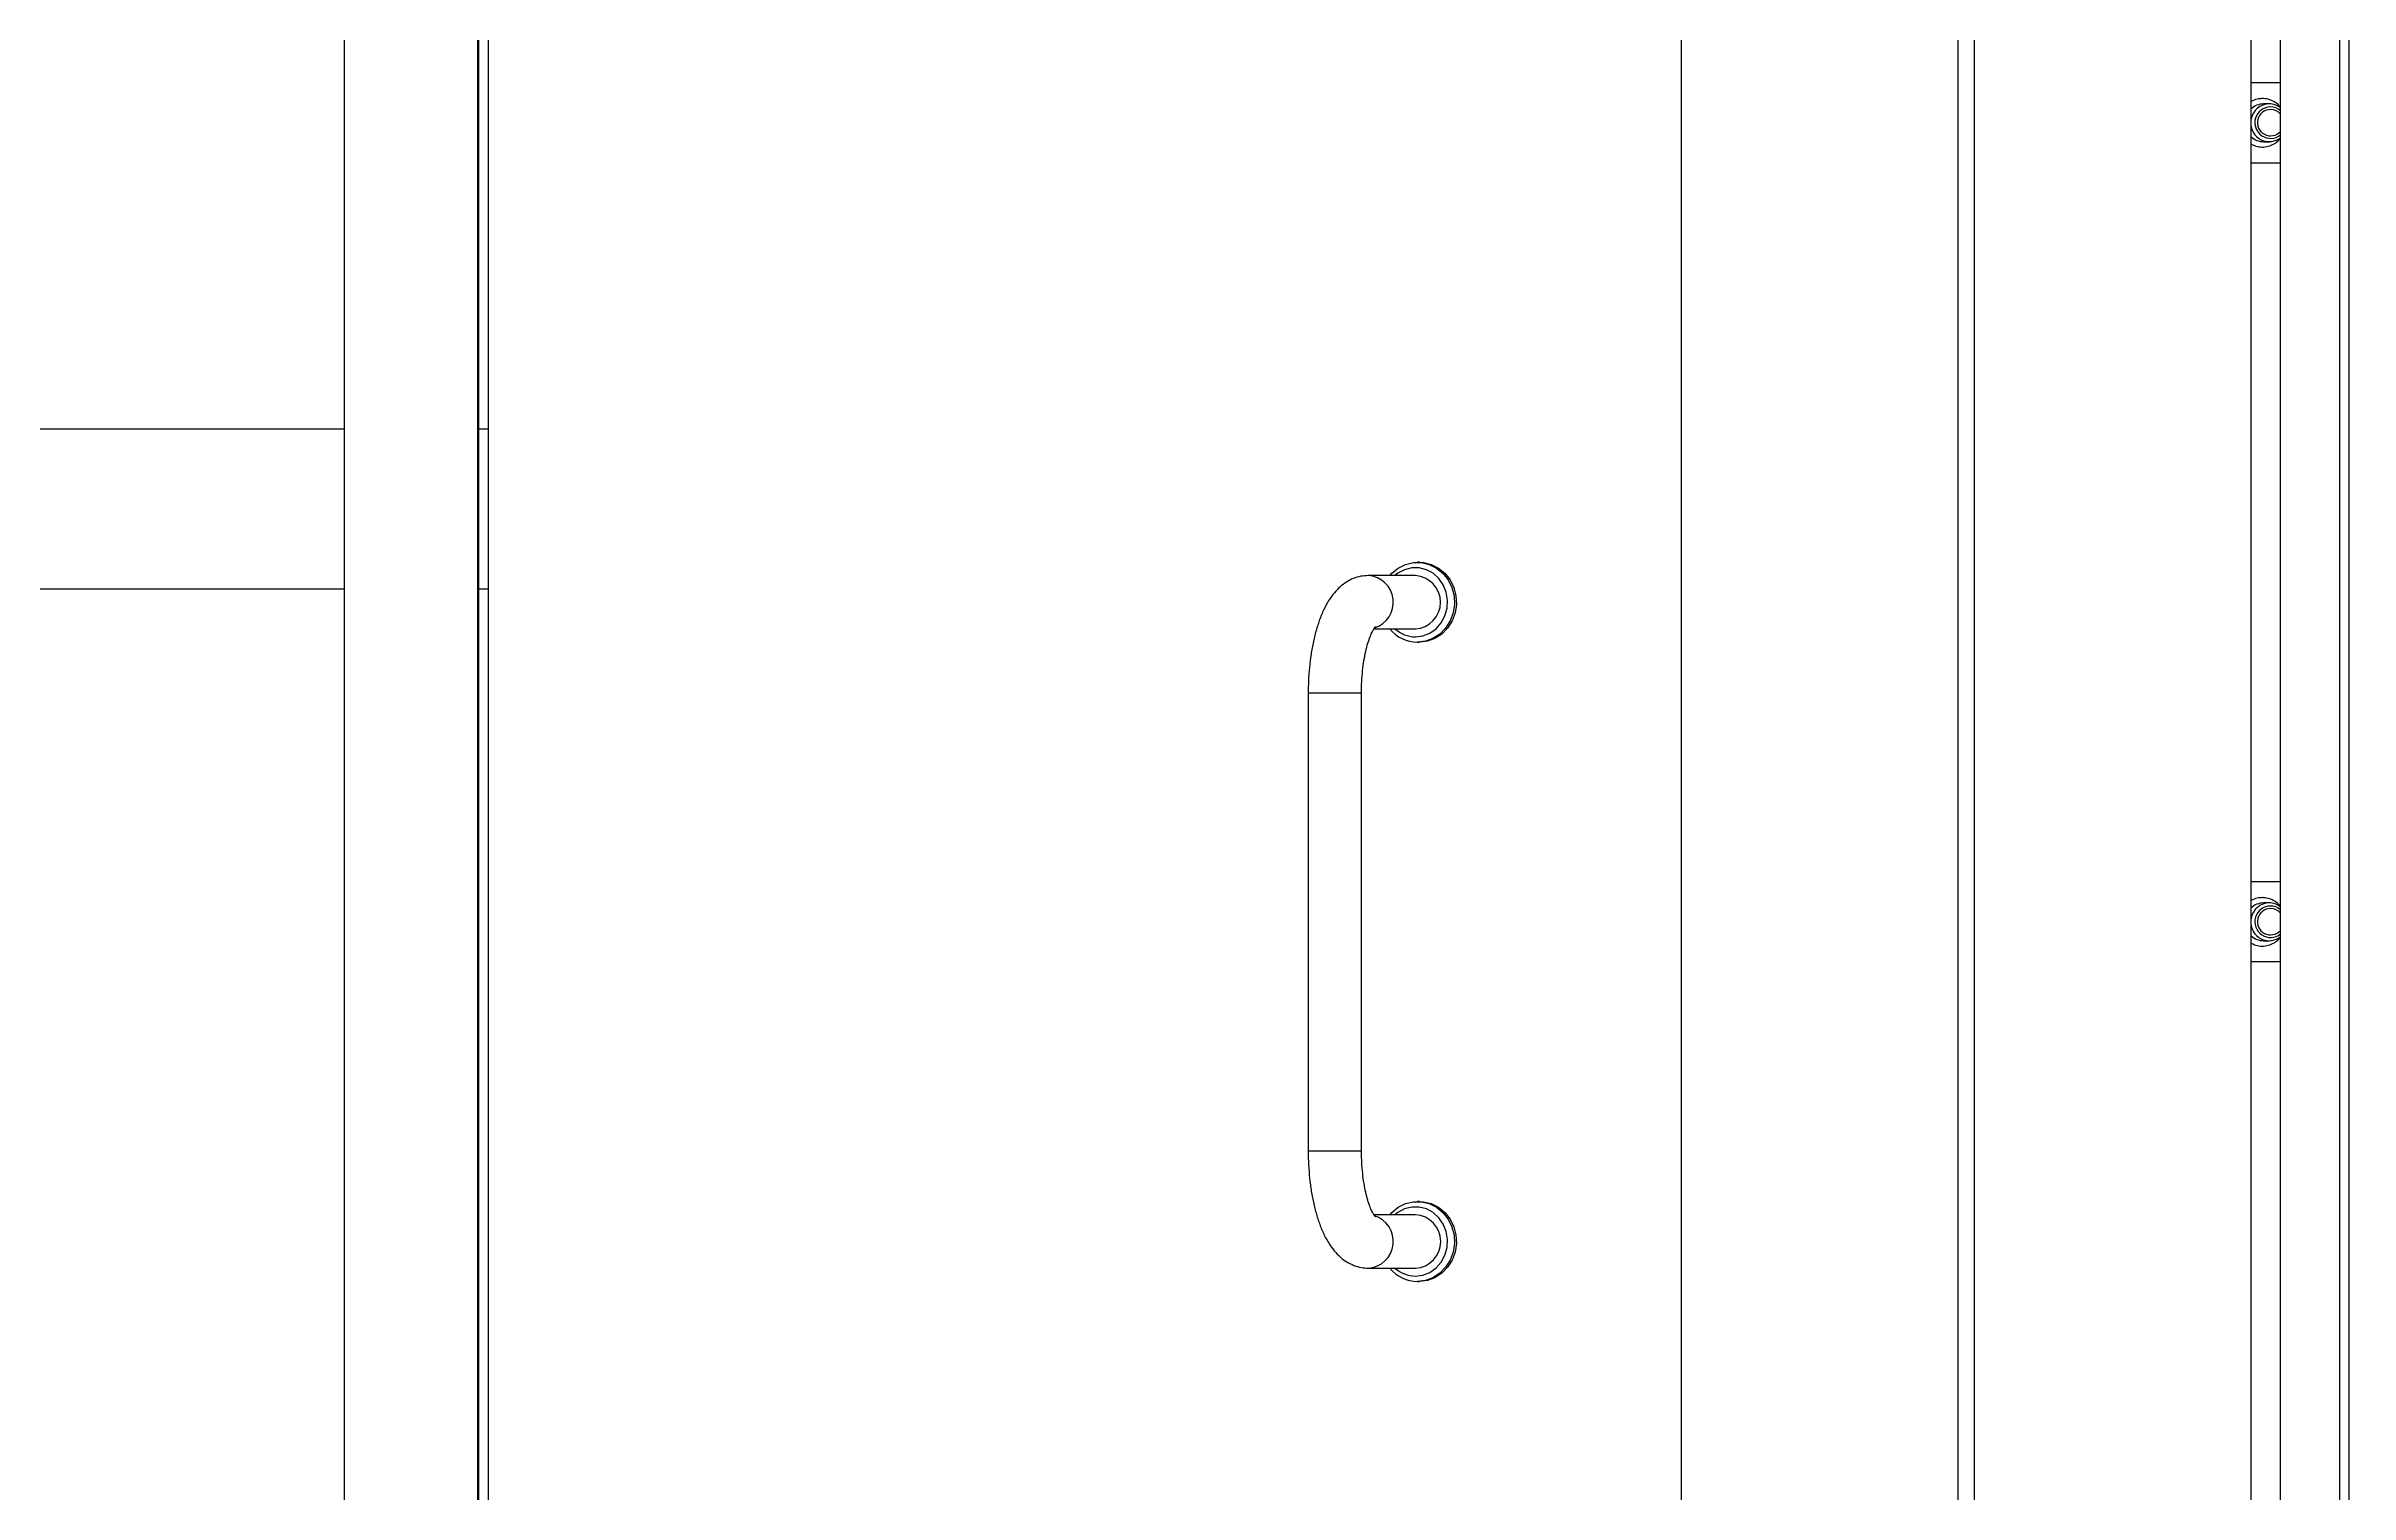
# Model space of a CAD drawing. Header units: inches. Extents: x -955375 to 106222, y -96450 to 64845.
# Drawn here: x 8284.9 to 8717.5, y 27218.2 to 27490 of the extents above; entities that cross this region are included whole.
import ezdxf

# ---------------------------------------------------------------- set-up
doc = ezdxf.new("R2010")
doc.units = ezdxf.units.IN
doc.header["$MEASUREMENT"] = 0
doc.linetypes.add('CONTINUA', pattern=[0])
doc.layers.add('ACHUTECH', color=24, linetype='Continuous', lineweight=18)
doc.layers.add('DIBUJO', color=2, linetype='Continuous')
doc.layers.add('P-EQUIPO NUEVO', color=134, linetype='Continuous')
doc.styles.get("Standard").update_dxf_attribs({"font": 'isocp2.shx'})
doc.dimstyles.new('SUPERPEQUEÑA', dxfattribs={"dimtxt": 0.1, "dimasz": 0.05, "dimexe": 0.1, "dimexo": 0.15, "dimgap": 0.05, "dimtad": 1, "dimzin": 0, "dimdsep": 46, "dimtxsty": 'Standard', "dimblk1": 'CRUZZ', "dimblk2": 'CRUZZ', "dimsah": 1, "dimcen": 0.03, "dimse1": 1, "dimse2": 1, "dimclrd": 109, "dimclre": 4, "dimclrt": 173, "dimadec": 0, "dimazin": 0, "dimtfac": 1, "dimtix": 1, "dimtmove": 1, "dimatfit": 3, "dimldrblk": 'CRUZZ', "dimfxl": 1, "dimtolj": 1, "dimtzin": 0, "dimlwd": -1, "dimarcsym": 0})

# ---------------------------------------------------------------- blocks, each defined once
blk = doc.blocks.new('CRUZ')
at = {"layer": 'DIBUJO', "color": 7, "lineweight": -3}
for p, q in [((-0.22, 0), (0.22, 0)), ((0, 0.22), (0, -0.22))]:
    blk.add_line(p, q, dxfattribs=at)
at = {"layer": 'DIBUJO', "color": 7, "lineweight": -3, "const_width": 0.05}
blk.add_lwpolyline([(-0.03, 0, 1), (0.03, 0, 1)], format="xyb", close=True, dxfattribs=at)
blk = doc.blocks.new('CRUZZ')
at = {"layer": 'DIBUJO', "color": 3, "xscale": 10, "yscale": 10, "zscale": 10}
blk.add_blockref('CRUZ', (0, 0), dxfattribs=at)
blk = doc.blocks.new('*D185')
at = {"layer": 'ACHUTECH', "color": 7, "ltscale": 500, "transparency": 16777216}
blk.add_line((5118.65, 54499.15), (5118.65, 25409.93), dxfattribs=at)
at = {"layer": 'Defpoints', "color": 0, "linetype": 'CONTINUA', "ltscale": 500, "transparency": 16777216}
for p in [(26169.23, 54499.2), (5118.65, 25409.88), (6592.24, 25409.88)]:
    blk.add_point(p, dxfattribs=at)
at = {"layer": 'ACHUTECH', "color": 7, "linetype": 'CONTINUA', "ltscale": 500, "transparency": 16777216, "xscale": 0.05, "yscale": 0.05, "zscale": 0.05}
for p, rotation in [((5118.65, 54499.2), 90), ((5118.65, 25409.88), 270)]:
    blk.add_blockref('CRUZZ', p, dxfattribs=dict(at, rotation=rotation))
at = {"layer": 'ACHUTECH', "color": 7, "linetype": 'CONTINUA', "lineweight": 13, "ltscale": 500, "transparency": 16777216, "insert": (5118.56, 39954.54), "char_height": 0.15, "attachment_point": 5, "rotation": 90}
blk.add_mtext('\\A1;29089.32', dxfattribs=at)
blk = doc.blocks.new('*D201')
at = {"layer": 'ACHUTECH', "color": 7, "ltscale": 500, "transparency": 16777216}
blk.add_line((4340.12, 59153.03), (4340.12, 15437.33), dxfattribs=at)
at = {"layer": 'Defpoints', "color": 0, "linetype": 'CONTINUA', "ltscale": 500, "transparency": 16777216}
for p in [(21639.15, 59153.08), (4340.12, 15437.28), (6285.39, 15437.28)]:
    blk.add_point(p, dxfattribs=at)
at = {"layer": 'ACHUTECH', "color": 7, "linetype": 'CONTINUA', "ltscale": 500, "transparency": 16777216, "xscale": 0.05, "yscale": 0.05, "zscale": 0.05}
for p, rotation in [((4340.12, 59153.08), 90), ((4340.12, 15437.28), 270)]:
    blk.add_blockref('CRUZZ', p, dxfattribs=dict(at, rotation=rotation))
at = {"layer": 'ACHUTECH', "color": 7, "linetype": 'CONTINUA', "lineweight": 13, "ltscale": 500, "transparency": 16777216, "insert": (4340.02, 37295.18), "char_height": 0.15, "attachment_point": 5, "rotation": 90}
blk.add_mtext('\\A1;43715.81', dxfattribs=at)
blk = doc.blocks.new('termoformadora 2')
for p, q in [((140557.75, -8965.36), (140557.75, -9630.36)), ((140559.53, -8965.36), (140559.53, -9630.36)), ((140570.67, -8966.36), (140570.67, -9629.36)), ((140908.94, -8979.36), (140908.94, -9616.36)), ((140909.2, -9620.36), (140909.2, -8975.36)), ((140907.17, -9615.36), (140907.17, -8980.36)), ((140934.2, -9608.03), (140934.2, -8987.7)), ((140576.17, -8992.86), (140576.17, -9602.86)), ((140628.17, -9602.86), (140628.17, -8992.86)), ((140631.17, -8992.86), (140631.17, -9602.86)), ((140683.17, -9602.86), (140683.17, -8992.86)), ((140730.84, -9230.54), (140732.34, -9230.36)), ((140731.21, -9230.54), (140732.71, -9230.36)), ((140732.71, -9230.36), (140732.34, -9230.36)), ((140725.62, -9235.86), (140726.18, -9234.35)), ((140725.99, -9235.86), (140726.55, -9234.35)), ((140726.18, -9234.35), (140727.03, -9233.01)), ((140726.55, -9234.35), (140727.4, -9233.01)), ((140727.03, -9233.01), (140728.12, -9231.89)), ((140727.4, -9233.01), (140728.49, -9231.89)), ((140728.23, -9233.98), (140727.53, -9235.29)), ((140728.12, -9231.89), (140729.41, -9231.06)), ((140729.2, -9232.89), (140728.23, -9233.98)), ((140728.49, -9231.89), (140729.78, -9231.06)), ((140730.37, -9232.06), (140729.2, -9232.89)), ((140729.41, -9231.06), (140730.84, -9230.54)), ((140729.78, -9231.06), (140731.21, -9230.54)), ((140731.69, -9231.54), (140730.37, -9232.06)), ((140733.08, -9231.36), (140731.69, -9231.54)), ((140741.93, -9232.86), (140733.08, -9232.86)), ((140725.38, -9237.46), (140725.62, -9235.86)), ((140725.46, -9239.08), (140725.38, -9237.46)), ((140725.86, -9240.64), (140725.46, -9239.08)), ((140725.75, -9237.46), (140725.99, -9235.86)), ((140725.83, -9239.08), (140725.75, -9237.46)), ((140726.23, -9240.64), (140725.83, -9239.08)), ((140727.13, -9236.74), (140727.05, -9238.24)), ((140727.05, -9238.24), (140727.29, -9239.73)), ((140727.53, -9235.29), (140727.13, -9236.74)), ((140726.57, -9242.07), (140725.86, -9240.64)), ((140726.94, -9242.07), (140726.23, -9240.64)), ((140727.55, -9243.31), (140726.57, -9242.07)), ((140727.92, -9243.31), (140726.94, -9242.07)), ((140727.29, -9239.73), (140727.85, -9241.11)), ((140728.75, -9244.29), (140727.55, -9243.31)), ((140727.85, -9241.11), (140728.68, -9242.33)), ((140729.12, -9244.29), (140727.92, -9243.31)), ((140728.68, -9242.33), (140729.76, -9243.3)), ((140729.76, -9243.3), (140731.01, -9243.97)), ((140733.08, -9242.86), (140740.86, -9242.86)), ((140735.15, -9243.97), (140736.4, -9243.3)), ((140737.5, -9243.31), (140736.3, -9244.29)), ((140736.4, -9243.3), (140736.94, -9242.86)), ((140737.91, -9242.86), (140737.5, -9243.31)), ((140730.12, -9244.97), (140728.75, -9244.29)), ((140730.48, -9244.97), (140729.12, -9244.29)), ((140731.59, -9245.32), (140730.12, -9244.97)), ((140731.96, -9245.32), (140730.48, -9244.97)), ((140731.01, -9243.97), (140732.38, -9244.32)), ((140732.34, -9245.36), (140731.59, -9245.32)), ((140733.46, -9245.32), (140731.96, -9245.32)), ((140732.34, -9245.36), (140732.71, -9245.36)), ((140732.38, -9244.32), (140733.78, -9244.32)), ((140734.94, -9244.97), (140733.46, -9245.32)), ((140733.78, -9244.32), (140735.15, -9243.97)), ((140736.3, -9244.29), (140734.94, -9244.97)), ((140743.2, -9254.86), (140743.2, -9340.86)), ((140753.2, -9254.86), (140743.2, -9254.86)), ((140753.2, -9340.86), (140753.2, -9254.86)), ((140570.67, -9290.36), (140576.17, -9290.36)), ((140573.84, -9294.31), (140572.79, -9294.31)), ((140572.54, -9295.36), (140572.52, -9295.36)), ((140572.52, -9300.36), (140572.54, -9300.36)), ((140572.79, -9301.41), (140573.84, -9301.41)), ((140570.67, -9305.36), (140576.17, -9305.36)), ((140753.2, -9340.86), (140743.2, -9340.86)), ((140728.12, -9351.89), (140729.41, -9351.06)), ((140728.49, -9351.89), (140729.78, -9351.06)), ((140729.41, -9351.06), (140730.84, -9350.54)), ((140729.78, -9351.06), (140731.21, -9350.54)), ((140731.69, -9351.54), (140730.37, -9352.06)), ((140730.84, -9350.54), (140732.34, -9350.36)), ((140731.21, -9350.54), (140732.71, -9350.36)), ((140733.08, -9351.36), (140731.69, -9351.54)), ((140732.71, -9350.36), (140732.34, -9350.36)), ((140725.38, -9357.46), (140725.62, -9355.86)), ((140725.62, -9355.86), (140726.18, -9354.35)), ((140725.75, -9357.46), (140725.99, -9355.86)), ((140725.99, -9355.86), (140726.55, -9354.35)), ((140726.18, -9354.35), (140727.03, -9353.01)), ((140726.55, -9354.35), (140727.4, -9353.01)), ((140727.03, -9353.01), (140728.12, -9351.89)), ((140727.53, -9355.29), (140727.13, -9356.74)), ((140727.4, -9353.01), (140728.49, -9351.89)), ((140728.23, -9353.98), (140727.53, -9355.29)), ((140729.2, -9352.89), (140728.23, -9353.98)), ((140730.37, -9352.06), (140729.2, -9352.89)), ((140740.86, -9352.86), (140733.08, -9352.86)), ((140725.46, -9359.08), (140725.38, -9357.46)), ((140725.86, -9360.64), (140725.46, -9359.08)), ((140725.83, -9359.08), (140725.75, -9357.46)), ((140726.23, -9360.64), (140725.83, -9359.08)), ((140727.13, -9356.74), (140727.05, -9358.24)), ((140727.05, -9358.24), (140727.29, -9359.73)), ((140727.29, -9359.73), (140727.85, -9361.11)), ((140726.57, -9362.07), (140725.86, -9360.64)), ((140726.94, -9362.07), (140726.23, -9360.64)), ((140727.55, -9363.31), (140726.57, -9362.07)), ((140727.92, -9363.31), (140726.94, -9362.07)), ((140728.75, -9364.29), (140727.55, -9363.31)), ((140727.85, -9361.11), (140728.68, -9362.33)), ((140729.12, -9364.29), (140727.92, -9363.31)), ((140728.68, -9362.33), (140729.76, -9363.3)), ((140730.12, -9364.97), (140728.75, -9364.29)), ((140730.48, -9364.97), (140729.12, -9364.29)), ((140729.76, -9363.3), (140731.01, -9363.97)), ((140731.01, -9363.97), (140732.38, -9364.32)), ((140732.38, -9364.32), (140733.78, -9364.32)), ((140733.08, -9362.86), (140741.93, -9362.86)), ((140733.78, -9364.32), (140735.15, -9363.97)), ((140736.3, -9364.29), (140734.94, -9364.97)), ((140735.15, -9363.97), (140736.4, -9363.3)), ((140737.5, -9363.31), (140736.3, -9364.29)), ((140736.4, -9363.3), (140736.94, -9362.86)), ((140737.91, -9362.86), (140737.5, -9363.31)), ((140908.94, -9360.36), (140907.17, -9360.36)), ((141076.17, -9360.36), (140934.2, -9360.36)), ((140731.59, -9365.32), (140730.12, -9364.97)), ((140731.96, -9365.32), (140730.48, -9364.97)), ((140732.34, -9365.36), (140731.59, -9365.32)), ((140733.46, -9365.32), (140731.96, -9365.32)), ((140732.34, -9365.36), (140732.71, -9365.36)), ((140734.94, -9364.97), (140733.46, -9365.32)), ((140907.17, -9390.36), (140908.94, -9390.36)), ((140934.2, -9390.36), (141076.17, -9390.36)), ((140576.17, -9440.36), (140570.67, -9440.36)), ((140572.54, -9445.36), (140572.52, -9445.36)), ((140573.84, -9444.31), (140572.79, -9444.31)), ((140572.52, -9450.36), (140572.54, -9450.36)), ((140570.67, -9455.36), (140576.17, -9455.36)), ((140572.79, -9451.41), (140573.84, -9451.41))]:
    blk.add_line(p, q)
for centre, radius, start, end in [((140732.65, -9237.14), 6.77, 39.1161, 89.4961), ((140733.34, -9237.86), 5.01, 92.9738, 267.0262), ((140733.05, -9237.16), 5.79, 47.8167, 89.7151), ((140742.26, -9237.89), 5.04, 93.7471, 252.6476), ((140572.79, -9297.76), 3.43, 9.1574, 128.2737), ((140572.53, -9297.89), 2.95, 270.1918, 129.2668), ((140573.83, -9297.7), 3.38, 46.2671, 89.8789), ((140572.52, -9297.89), 2.47, 269.9632, 138.4869), ((140572.53, -9297.96), 2.4, 219.1551, 269.6953), ((140572.74, -9297.94), 3.48, 270.7697, 350.3785), ((140572.55, -9298), 2.84, 228.4374, 269.8041), ((140572.79, -9298.04), 3.38, 230.9838, 269.8942), ((140573.83, -9298.02), 3.39, 270.1978, 313.6562), ((140732.65, -9357.14), 6.77, 39.1163, 89.4959), ((140733.05, -9357.16), 5.79, 47.8167, 89.7152), ((140733.37, -9357.86), 5.01, 93.2941, 266.7059), ((140742.26, -9357.84), 5.04, 107.4257, 266.2538), ((140572.79, -9447.76), 3.43, 9.1574, 128.2739), ((140572.53, -9447.89), 2.95, 270.1919, 129.2667), ((140572.52, -9447.89), 2.47, 269.9632, 138.487), ((140573.83, -9447.7), 3.38, 46.2675, 89.8782), ((140572.53, -9447.96), 2.4, 219.1549, 269.6955), ((140572.55, -9448), 2.84, 228.4376, 269.8039), ((140572.79, -9448.04), 3.38, 230.9837, 269.8947), ((140572.74, -9447.94), 3.48, 270.7695, 350.3787), ((140573.83, -9448.02), 3.39, 270.1974, 313.6563)]:
    blk.add_arc(centre, radius, start, end)
for points, knots in [([(140753.2, -9254.86), (140753.2, -9254.42), (140753.19, -9253.12), (140753.07, -9250.97), (140752.82, -9248.49), (140752.43, -9246.07), (140751.91, -9243.76), (140751.25, -9241.57), (140750.44, -9239.5), (140749.47, -9237.68), (140748.39, -9236.14), (140747.23, -9234.93), (140745.98, -9234), (140744.65, -9233.34), (140743.28, -9232.94), (140742.36, -9232.89), (140741.93, -9232.86)], [0, 0, 0, 0, 0.041874, 0.121083, 0.200584, 0.280676, 0.361774, 0.444438, 0.529424, 0.617591, 0.696033, 0.766381, 0.830433, 0.890586, 0.948629, 1, 1, 1, 1]), ([(140740.59, -9242.47), (140740.58, -9242.47), (140740.56, -9242.45), (140740.75, -9242.66), (140741.05, -9243.14), (140741.43, -9243.92), (140741.83, -9244.97), (140742.23, -9246.31), (140742.59, -9247.89), (140742.88, -9249.67), (140743.09, -9251.61), (140743.19, -9253.37), (140743.2, -9254.46), (140743.2, -9254.86)], [0, 0, 0, 0, 0.038387, 0.122118, 0.208441, 0.299581, 0.39608, 0.497474, 0.60287, 0.711292, 0.821854, 0.933803, 1, 1, 1, 1]), ([(140576.17, -9293.89), (140575.97, -9293.78), (140575.43, -9293.47), (140574.42, -9293.28), (140573.24, -9293.34), (140572.12, -9293.73), (140571.23, -9294.3), (140570.82, -9294.81), (140570.67, -9295.01)], [0, 0, 0, 0, 0.110675, 0.302475, 0.493826, 0.684913, 0.875957, 1, 1, 1, 1]), ([(140570.67, -9300.74), (140570.7, -9300.79), (140570.95, -9301.19), (140571.66, -9301.72), (140572.7, -9302.24), (140573.54, -9302.4), (140574, -9302.41), (140574.08, -9302.41)], [0, 0, 0, 0, 0.05087, 0.351681, 0.65184, 0.935119, 1, 1, 1, 1]), ([(140574.08, -9302.41), (140574.31, -9302.4), (140574.93, -9302.37), (140575.66, -9302.18), (140576.08, -9301.91), (140576.17, -9301.85)], [0, 0, 0, 0, 0.316832, 0.850744, 1, 1, 1, 1]), ([(140743.2, -9340.86), (140743.2, -9341.23), (140743.19, -9342.28), (140743.1, -9344.01), (140742.89, -9345.98), (140742.59, -9347.82), (140742.22, -9349.46), (140741.8, -9350.86), (140741.37, -9351.96), (140740.97, -9352.73), (140740.69, -9353.16), (140740.53, -9353.31), (140740.57, -9353.28), (140740.57, -9353.27)], [0, 0, 0, 0, 0.058905, 0.171731, 0.284083, 0.395302, 0.504731, 0.611594, 0.715016, 0.814157, 0.898809, 0.989428, 1, 1, 1, 1]), ([(140741.93, -9362.86), (140742.4, -9362.84), (140743.37, -9362.78), (140744.77, -9362.35), (140746.07, -9361.67), (140747.26, -9360.76), (140748.36, -9359.61), (140749.38, -9358.2), (140750.32, -9356.48), (140751.14, -9354.48), (140751.83, -9352.26), (140752.38, -9349.92), (140752.78, -9347.48), (140753.06, -9344.98), (140753.18, -9342.76), (140753.2, -9341.38), (140753.2, -9340.86)], [0, 0, 0, 0, 0.056079, 0.115272, 0.17463, 0.236309, 0.302639, 0.375903, 0.456882, 0.542591, 0.627574, 0.710545, 0.791862, 0.872063, 0.951596, 1, 1, 1, 1]), ([(140576.17, -9443.89), (140575.97, -9443.78), (140575.43, -9443.47), (140574.42, -9443.28), (140573.24, -9443.34), (140572.12, -9443.73), (140571.23, -9444.3), (140570.82, -9444.81), (140570.67, -9445.01)], [0, 0, 0, 0, 0.110675, 0.302475, 0.493827, 0.684914, 0.875958, 1, 1, 1, 1]), ([(140570.67, -9450.74), (140570.7, -9450.79), (140570.95, -9451.19), (140571.66, -9451.72), (140572.7, -9452.24), (140573.54, -9452.4), (140574, -9452.41), (140574.08, -9452.41)], [0, 0, 0, 0, 0.050868, 0.35168, 0.65184, 0.935119, 1, 1, 1, 1]), ([(140574.08, -9452.41), (140574.31, -9452.4), (140574.93, -9452.37), (140575.66, -9452.18), (140576.08, -9451.91), (140576.17, -9451.85)], [0, 0, 0, 0, 0.316833, 0.850745, 1, 1, 1, 1])]:
    blk.add_open_spline(points, degree=3, knots=knots)

msp = doc.modelspace()

# ---------------------------------------------------------------- block references
at = {"layer": 'P-EQUIPO NUEVO', "lineweight": 0, "rotation": 180}
msp.add_blockref('termoformadora 2', (149275.079, 18027.72), dxfattribs=at)

# ---------------------------------------------------------------- dimensions: what is measured, and where the dimension line sits
at = {"layer": 'ACHUTECH', "color": 7, "linetype": 'CONTINUA', "lineweight": 13, "ltscale": 500}
for base, p1, p2, picture, middle in [((4340.116, 15437.278), (21639.15, 59153.085), (6285.39, 15437.278), '*D201', (4340.021, 37295.181)), ((5118.653, 25409.883), (26169.229, 54499.203), (6592.24, 25409.883), '*D185', (5118.558, 39954.543))]:
    dim = msp.add_linear_dim(base=base, p1=p1, p2=p2, angle=90, dimstyle='SUPERPEQUEÑA', override={"dimtxt": 0.15, "dimgap": 0.02, "dimclrd": 7, "dimclrt": 7, "dimfxl": 0.2}, dxfattribs=at)
    dim.commit()
    dim.dimension.update_dxf_attribs({"geometry": picture, "text_midpoint": middle})

doc.saveas('drawing.dxf')
